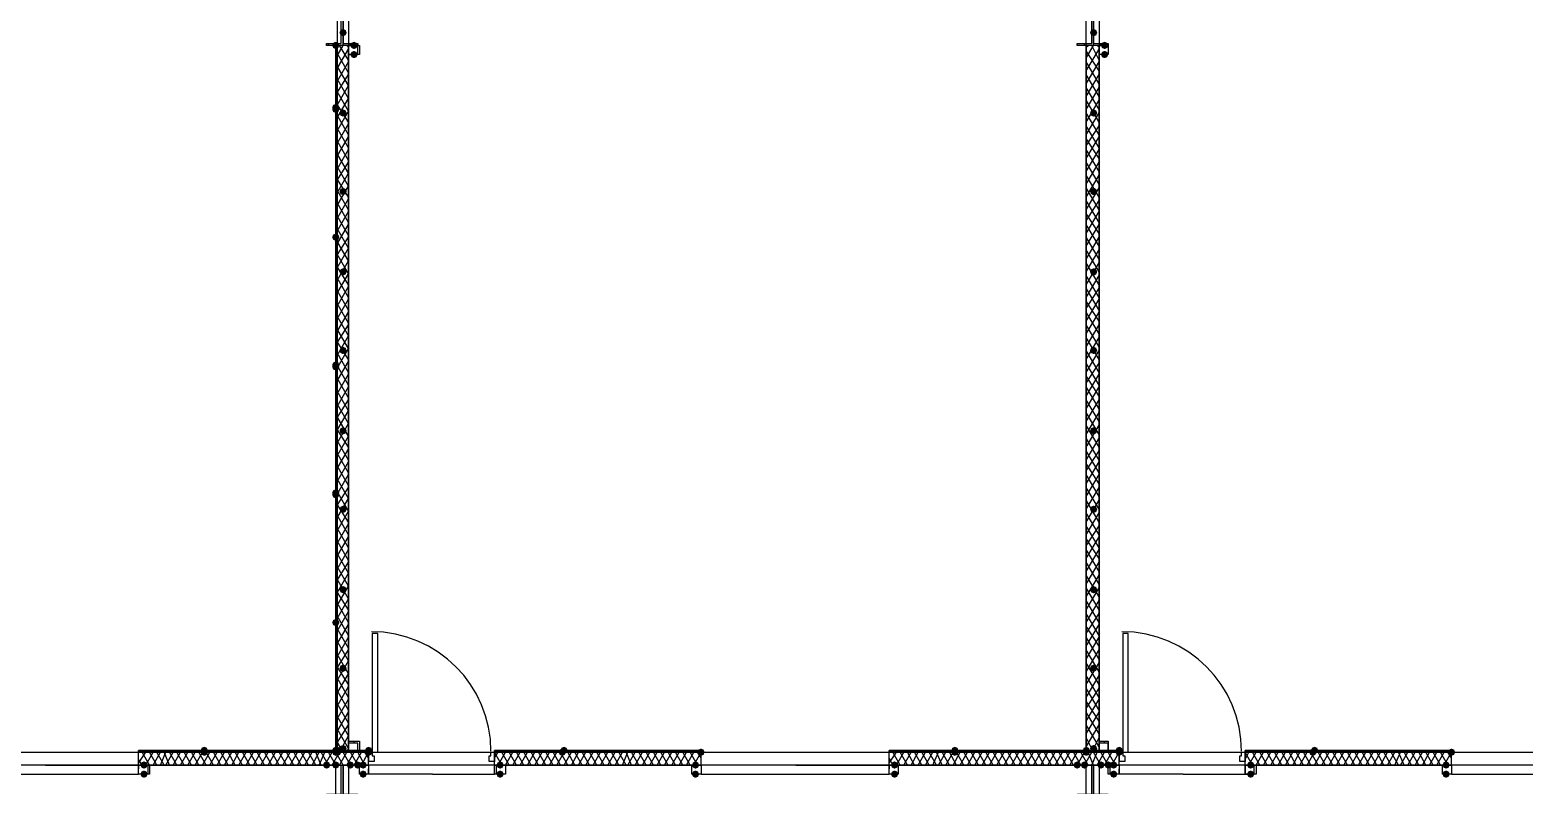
# Model space of a CAD drawing. Header units: millimetres. Extents: x 0 to 420, y 0 to 297.
# Drawn here: x 265.71 to 300.34, y 186.94 to 204.45 of the extents above; entities that cross this region are included whole.
import ezdxf

# ---------------------------------------------------------------- set-up
doc = ezdxf.new("R2010")
doc.units = ezdxf.units.MM
doc.layers.get('0').update_dxf_attribs({"linetype": 'CONTINUOUS'})

msp = doc.modelspace()

# ---------------------------------------------------------------- hatches: boundary and pattern name
at = {"true_color": 0x000007}
for points in [[(273.05, 204.385333), (273.025129, 204.325537), (272.965333, 204.300667), (272.905538, 204.325537), (272.880667, 204.385333), (272.905537, 204.445129), (272.965333, 204.47), (273.025129, 204.445129)], [(290.449, 204.385333), (290.424129, 204.325537), (290.364333, 204.300667), (290.304537, 204.325537), (290.279667, 204.385333), (290.304537, 204.445129), (290.364333, 204.47), (290.424129, 204.445129)], [(272.880667, 204.089), (272.855796, 204.029204), (272.796, 204.004333), (272.736204, 204.029204), (272.711333, 204.089), (272.736204, 204.148796), (272.796, 204.173667), (272.855796, 204.148796)], [(273.304, 204.089), (273.279129, 204.029204), (273.219333, 204.004333), (273.159538, 204.029204), (273.134667, 204.089), (273.159537, 204.148796), (273.219333, 204.173667), (273.279129, 204.148796)], [(290.703, 204.089), (290.678129, 204.029204), (290.618333, 204.004333), (290.558538, 204.029204), (290.533667, 204.089), (290.558537, 204.148796), (290.618333, 204.173667), (290.678129, 204.148796)], [(273.304, 203.877333), (273.279129, 203.817537), (273.219333, 203.792667), (273.159538, 203.817537), (273.134667, 203.877333), (273.159537, 203.937129), (273.219333, 203.962), (273.279129, 203.937129)], [(290.703, 203.877333), (290.678129, 203.817537), (290.618333, 203.792667), (290.558538, 203.817537), (290.533667, 203.877333), (290.558537, 203.937129), (290.618333, 203.962), (290.678129, 203.937129)], [(273.05, 202.522667), (273.025129, 202.462871), (272.965333, 202.438), (272.905538, 202.462871), (272.880667, 202.522667), (272.905537, 202.582462), (272.965333, 202.607333), (273.025129, 202.582463)], [(290.449, 202.522667), (290.424129, 202.462871), (290.364333, 202.438), (290.304537, 202.462871), (290.279667, 202.522667), (290.304537, 202.582462), (290.364333, 202.607333), (290.424129, 202.582463)], [(273.05, 200.702333), (273.025129, 200.642537), (272.965333, 200.617667), (272.905538, 200.642537), (272.880667, 200.702333), (272.905537, 200.762129), (272.965333, 200.787), (273.025129, 200.762129)], [(290.449, 200.702333), (290.424129, 200.642537), (290.364333, 200.617667), (290.304537, 200.642537), (290.279667, 200.702333), (290.304537, 200.762129), (290.364333, 200.787), (290.424129, 200.762129)], [(273.05, 198.839667), (273.025129, 198.779871), (272.965333, 198.755), (272.905538, 198.779871), (272.880667, 198.839667), (272.905537, 198.899462), (272.965333, 198.924333), (273.025129, 198.899463)], [(290.449, 198.839667), (290.424129, 198.779871), (290.364333, 198.755), (290.304537, 198.779871), (290.279667, 198.839667), (290.304537, 198.899462), (290.364333, 198.924333), (290.424129, 198.899463)], [(273.05, 197.019333), (273.025129, 196.959537), (272.965333, 196.934667), (272.905538, 196.959537), (272.880667, 197.019333), (272.905537, 197.079129), (272.965333, 197.104), (273.025129, 197.079129)], [(290.449, 197.019333), (290.424129, 196.959537), (290.364333, 196.934667), (290.304537, 196.959537), (290.279667, 197.019333), (290.304537, 197.079129), (290.364333, 197.104), (290.424129, 197.079129)], [(273.05, 195.156667), (273.025129, 195.096871), (272.965333, 195.072), (272.905538, 195.096871), (272.880667, 195.156667), (272.905537, 195.216462), (272.965333, 195.241333), (273.025129, 195.216463)], [(290.449, 195.156667), (290.424129, 195.096871), (290.364333, 195.072), (290.304537, 195.096871), (290.279667, 195.156667), (290.304537, 195.216462), (290.364333, 195.241333), (290.424129, 195.216463)], [(273.05, 193.336333), (273.025129, 193.276537), (272.965333, 193.251667), (272.905538, 193.276537), (272.880667, 193.336333), (272.905537, 193.396129), (272.965333, 193.421), (273.025129, 193.396129)], [(290.449, 193.336333), (290.424129, 193.276537), (290.364333, 193.251667), (290.304537, 193.276537), (290.279667, 193.336333), (290.304537, 193.396129), (290.364333, 193.421), (290.424129, 193.396129)], [(273.05, 191.473667), (273.025129, 191.413871), (272.965333, 191.389), (272.905538, 191.413871), (272.880667, 191.473667), (272.905537, 191.533462), (272.965333, 191.558333), (273.025129, 191.533463)], [(290.449, 191.473667), (290.424129, 191.413871), (290.364333, 191.389), (290.304537, 191.413871), (290.279667, 191.473667), (290.304537, 191.533462), (290.364333, 191.558333), (290.424129, 191.533463)], [(273.05, 189.653333), (273.025129, 189.593537), (272.965333, 189.568667), (272.905538, 189.593537), (272.880667, 189.653333), (272.905537, 189.713129), (272.965333, 189.738), (273.025129, 189.713129)], [(290.449, 189.653333), (290.424129, 189.593537), (290.364333, 189.568667), (290.304537, 189.593537), (290.279667, 189.653333), (290.304537, 189.713129), (290.364333, 189.738), (290.424129, 189.713129)], [(272.880667, 187.706), (272.855796, 187.646204), (272.796, 187.621333), (272.736204, 187.646204), (272.711333, 187.706), (272.736204, 187.765796), (272.796, 187.790667), (272.855796, 187.765796)], [(273.05, 187.790667), (273.025129, 187.730871), (272.965333, 187.706), (272.905538, 187.730871), (272.880667, 187.790667), (272.905537, 187.850462), (272.965333, 187.875333), (273.025129, 187.850463)], [(290.449, 187.790667), (290.424129, 187.730871), (290.364333, 187.706), (290.304537, 187.730871), (290.279667, 187.790667), (290.304537, 187.850462), (290.364333, 187.875333), (290.424129, 187.850463)], [(268.435667, 187.409667), (268.410796, 187.349871), (268.351, 187.325), (268.291204, 187.349871), (268.266333, 187.409667), (268.291204, 187.469462), (268.351, 187.494333), (268.410796, 187.469463)], [(272.669, 187.409667), (272.644129, 187.349871), (272.584333, 187.325), (272.524538, 187.349871), (272.499667, 187.409667), (272.524537, 187.469462), (272.584333, 187.494333), (272.644129, 187.469463)], [(272.880667, 187.409667), (272.855796, 187.349871), (272.796, 187.325), (272.736204, 187.349871), (272.711333, 187.409667), (272.736204, 187.469462), (272.796, 187.494333), (272.855796, 187.469463)], [(273.219333, 187.409667), (273.194462, 187.349871), (273.134667, 187.325), (273.074871, 187.349871), (273.05, 187.409667), (273.074871, 187.469462), (273.134667, 187.494333), (273.194462, 187.469463)], [(273.388667, 187.409667), (273.363796, 187.349871), (273.304, 187.325), (273.244204, 187.349871), (273.219333, 187.409667), (273.244204, 187.469462), (273.304, 187.494333), (273.363796, 187.469463)], [(273.515667, 187.409667), (273.490796, 187.349871), (273.431, 187.325), (273.371204, 187.349871), (273.346333, 187.409667), (273.371204, 187.469462), (273.431, 187.494333), (273.490796, 187.469463)], [(276.690667, 187.409667), (276.665796, 187.349871), (276.606, 187.325), (276.546204, 187.349871), (276.521333, 187.409667), (276.546204, 187.469462), (276.606, 187.494333), (276.665796, 187.469463)], [(281.220333, 187.409667), (281.195463, 187.349871), (281.135667, 187.325), (281.075871, 187.349871), (281.051, 187.409667), (281.075871, 187.469462), (281.135667, 187.494333), (281.195462, 187.469463)], [(285.834667, 187.409667), (285.809796, 187.349871), (285.75, 187.325), (285.690204, 187.349871), (285.665333, 187.409667), (285.690204, 187.469462), (285.75, 187.494333), (285.809796, 187.469463)], [(290.068, 187.409667), (290.043129, 187.349871), (289.983333, 187.325), (289.923537, 187.349871), (289.898667, 187.409667), (289.923537, 187.469462), (289.983333, 187.494333), (290.043129, 187.469463)], [(290.237333, 187.409667), (290.212463, 187.349871), (290.152667, 187.325), (290.092871, 187.349871), (290.068, 187.409667), (290.092871, 187.469462), (290.152667, 187.494333), (290.212462, 187.469463)], [(290.618333, 187.409667), (290.593463, 187.349871), (290.533667, 187.325), (290.473871, 187.349871), (290.449, 187.409667), (290.473871, 187.469462), (290.533667, 187.494333), (290.593462, 187.469463)], [(290.787667, 187.409667), (290.762796, 187.349871), (290.703, 187.325), (290.643204, 187.349871), (290.618333, 187.409667), (290.643204, 187.469462), (290.703, 187.494333), (290.762796, 187.469463)], [(290.914667, 187.409667), (290.889796, 187.349871), (290.83, 187.325), (290.770204, 187.349871), (290.745333, 187.409667), (290.770204, 187.469462), (290.83, 187.494333), (290.889796, 187.469463)], [(294.089667, 187.409667), (294.064796, 187.349871), (294.005, 187.325), (293.945204, 187.349871), (293.920333, 187.409667), (293.945204, 187.469462), (294.005, 187.494333), (294.064796, 187.469463)], [(298.619333, 187.409667), (298.594462, 187.349871), (298.534667, 187.325), (298.474871, 187.349871), (298.45, 187.409667), (298.474871, 187.469462), (298.534667, 187.494333), (298.594462, 187.469463)], [(268.435667, 187.198), (268.410796, 187.138204), (268.351, 187.113333), (268.291204, 187.138204), (268.266333, 187.198), (268.291204, 187.257796), (268.351, 187.282667), (268.410796, 187.257796)], [(273.515667, 187.198), (273.490796, 187.138204), (273.431, 187.113333), (273.371204, 187.138204), (273.346333, 187.198), (273.371204, 187.257796), (273.431, 187.282667), (273.490796, 187.257796)], [(276.690667, 187.198), (276.665796, 187.138204), (276.606, 187.113333), (276.546204, 187.138204), (276.521333, 187.198), (276.546204, 187.257796), (276.606, 187.282667), (276.665796, 187.257796)], [(281.220333, 187.198), (281.195463, 187.138204), (281.135667, 187.113333), (281.075871, 187.138204), (281.051, 187.198), (281.075871, 187.257796), (281.135667, 187.282667), (281.195462, 187.257796)], [(285.834667, 187.198), (285.809796, 187.138204), (285.75, 187.113333), (285.690204, 187.138204), (285.665333, 187.198), (285.690204, 187.257796), (285.75, 187.282667), (285.809796, 187.257796)], [(290.914667, 187.198), (290.889796, 187.138204), (290.83, 187.113333), (290.770204, 187.138204), (290.745333, 187.198), (290.770204, 187.257796), (290.83, 187.282667), (290.889796, 187.257796)], [(294.089667, 187.198), (294.064796, 187.138204), (294.005, 187.113333), (293.945204, 187.138204), (293.920333, 187.198), (293.945204, 187.257796), (294.005, 187.282667), (294.064796, 187.257796)], [(298.619333, 187.198), (298.594462, 187.138204), (298.534667, 187.113333), (298.474871, 187.138204), (298.45, 187.198), (298.474871, 187.257796), (298.534667, 187.282667), (298.594462, 187.257796)]]:
    msp.add_hatch(color=0, dxfattribs=at).paths.add_polyline_path(points, flags=0)
h = msp.add_hatch(color=0, dxfattribs=at)
h.paths.add_polyline_path([(272.796, 204.089), (272.796, 187.748333)], flags=0)
h.paths.add_polyline_path([(272.796, 187.748333), (272.796, 204.089)], flags=0)
at = {"true_color": 0x0000fe}
for points in [[(272.880667, 202.649667), (272.855796, 202.589871), (272.796, 202.565), (272.736204, 202.589871), (272.711333, 202.649667), (272.736204, 202.709462), (272.796, 202.734333), (272.855796, 202.709463)], [(272.880667, 202.607333), (272.855796, 202.547537), (272.796, 202.522667), (272.736204, 202.547537), (272.711333, 202.607333), (272.736204, 202.667129), (272.796, 202.692), (272.855796, 202.667129)], [(272.880667, 199.644), (272.855796, 199.584204), (272.796, 199.559333), (272.736204, 199.584204), (272.711333, 199.644), (272.736204, 199.703796), (272.796, 199.728667), (272.855796, 199.703796)], [(272.880667, 199.644), (272.855796, 199.584204), (272.796, 199.559333), (272.736204, 199.584204), (272.711333, 199.644), (272.736204, 199.703796), (272.796, 199.728667), (272.855796, 199.703796)], [(272.880667, 196.680667), (272.855796, 196.620871), (272.796, 196.596), (272.736204, 196.620871), (272.711333, 196.680667), (272.736204, 196.740462), (272.796, 196.765333), (272.855796, 196.740463)], [(272.880667, 196.638333), (272.855796, 196.578537), (272.796, 196.553667), (272.736204, 196.578537), (272.711333, 196.638333), (272.736204, 196.698129), (272.796, 196.723), (272.855796, 196.698129)], [(272.880667, 193.717333), (272.855796, 193.657537), (272.796, 193.632667), (272.736204, 193.657537), (272.711333, 193.717333), (272.736204, 193.777129), (272.796, 193.802), (272.855796, 193.777129)], [(272.880667, 193.675), (272.855796, 193.615204), (272.796, 193.590333), (272.736204, 193.615204), (272.711333, 193.675), (272.736204, 193.734796), (272.796, 193.759667), (272.855796, 193.734796)], [(272.880667, 190.711667), (272.855796, 190.651871), (272.796, 190.627), (272.736204, 190.651871), (272.711333, 190.711667), (272.736204, 190.771462), (272.796, 190.796333), (272.855796, 190.771463)], [(272.880667, 190.711667), (272.855796, 190.651871), (272.796, 190.627), (272.736204, 190.651871), (272.711333, 190.711667), (272.736204, 190.771462), (272.796, 190.796333), (272.855796, 190.771463)], [(269.832667, 187.748333), (269.807796, 187.688537), (269.748, 187.663667), (269.688204, 187.688537), (269.663333, 187.748333), (269.688204, 187.808129), (269.748, 187.833), (269.807796, 187.808129)], [(269.832667, 187.706), (269.807796, 187.646204), (269.748, 187.621333), (269.688204, 187.646204), (269.663333, 187.706), (269.688204, 187.765796), (269.748, 187.790667), (269.807796, 187.765796)], [(272.880667, 187.748333), (272.855796, 187.688537), (272.796, 187.663667), (272.736204, 187.688537), (272.711333, 187.748333), (272.736204, 187.808129), (272.796, 187.833), (272.855796, 187.808129)], [(272.880667, 187.706), (272.855796, 187.646204), (272.796, 187.621333), (272.736204, 187.646204), (272.711333, 187.706), (272.736204, 187.765796), (272.796, 187.790667), (272.855796, 187.765796)], [(272.923, 187.748333), (272.898129, 187.688537), (272.838333, 187.663667), (272.778537, 187.688537), (272.753667, 187.748333), (272.778537, 187.808129), (272.838333, 187.833), (272.898129, 187.808129)], [(272.923, 187.748333), (272.898129, 187.688537), (272.838333, 187.663667), (272.778537, 187.688537), (272.753667, 187.748333), (272.778537, 187.808129), (272.838333, 187.833), (272.898129, 187.808129)], [(272.923, 187.706), (272.898129, 187.646204), (272.838333, 187.621333), (272.778537, 187.646204), (272.753667, 187.706), (272.778537, 187.765796), (272.838333, 187.790667), (272.898129, 187.765796)], [(273.642667, 187.748333), (273.617796, 187.688537), (273.558, 187.663667), (273.498204, 187.688537), (273.473333, 187.748333), (273.498204, 187.808129), (273.558, 187.833), (273.617796, 187.808129)], [(273.642667, 187.706), (273.617796, 187.646204), (273.558, 187.621333), (273.498204, 187.646204), (273.473333, 187.706), (273.498204, 187.765796), (273.558, 187.790667), (273.617796, 187.765796)], [(278.13, 187.706), (278.105129, 187.646204), (278.045333, 187.621333), (277.985538, 187.646204), (277.960667, 187.706), (277.985537, 187.765796), (278.045333, 187.790667), (278.105129, 187.765796)], [(278.172333, 187.748333), (278.147463, 187.688537), (278.087667, 187.663667), (278.027871, 187.688537), (278.003, 187.748333), (278.027871, 187.808129), (278.087667, 187.833), (278.147462, 187.808129)], [(281.347333, 187.706), (281.322462, 187.646204), (281.262667, 187.621333), (281.202871, 187.646204), (281.178, 187.706), (281.202871, 187.765796), (281.262667, 187.790667), (281.322462, 187.765796)], [(281.347333, 187.706), (281.322462, 187.646204), (281.262667, 187.621333), (281.202871, 187.646204), (281.178, 187.706), (281.202871, 187.765796), (281.262667, 187.790667), (281.322462, 187.765796)], [(287.231667, 187.748333), (287.206796, 187.688537), (287.147, 187.663667), (287.087204, 187.688537), (287.062333, 187.748333), (287.087204, 187.808129), (287.147, 187.833), (287.206796, 187.808129)], [(287.231667, 187.706), (287.206796, 187.646204), (287.147, 187.621333), (287.087204, 187.646204), (287.062333, 187.706), (287.087204, 187.765796), (287.147, 187.790667), (287.206796, 187.765796)], [(290.279667, 187.748333), (290.254796, 187.688537), (290.195, 187.663667), (290.135204, 187.688537), (290.110333, 187.748333), (290.135204, 187.808129), (290.195, 187.833), (290.254796, 187.808129)], [(290.279667, 187.748333), (290.254796, 187.688537), (290.195, 187.663667), (290.135204, 187.688537), (290.110333, 187.748333), (290.135204, 187.808129), (290.195, 187.833), (290.254796, 187.808129)], [(290.279667, 187.706), (290.254796, 187.646204), (290.195, 187.621333), (290.135204, 187.646204), (290.110333, 187.706), (290.135204, 187.765796), (290.195, 187.790667), (290.254796, 187.765796)], [(290.279667, 187.706), (290.254796, 187.646204), (290.195, 187.621333), (290.135204, 187.646204), (290.110333, 187.706), (290.135204, 187.765796), (290.195, 187.790667), (290.254796, 187.765796)], [(290.279667, 187.706), (290.254796, 187.646204), (290.195, 187.621333), (290.135204, 187.646204), (290.110333, 187.706), (290.135204, 187.765796), (290.195, 187.790667), (290.254796, 187.765796)], [(291.041667, 187.748333), (291.016796, 187.688537), (290.957, 187.663667), (290.897204, 187.688537), (290.872333, 187.748333), (290.897204, 187.808129), (290.957, 187.833), (291.016796, 187.808129)], [(291.041667, 187.706), (291.016796, 187.646204), (290.957, 187.621333), (290.897204, 187.646204), (290.872333, 187.706), (290.897204, 187.765796), (290.957, 187.790667), (291.016796, 187.765796)], [(295.529, 187.706), (295.504129, 187.646204), (295.444333, 187.621333), (295.384537, 187.646204), (295.359667, 187.706), (295.384537, 187.765796), (295.444333, 187.790667), (295.504129, 187.765796)], [(295.571333, 187.748333), (295.546462, 187.688537), (295.486667, 187.663667), (295.426871, 187.688537), (295.402, 187.748333), (295.426871, 187.808129), (295.486667, 187.833), (295.546462, 187.808129)], [(298.746333, 187.706), (298.721462, 187.646204), (298.661667, 187.621333), (298.601871, 187.646204), (298.577, 187.706), (298.601871, 187.765796), (298.661667, 187.790667), (298.721462, 187.765796)], [(298.746333, 187.706), (298.721462, 187.646204), (298.661667, 187.621333), (298.601871, 187.646204), (298.577, 187.706), (298.601871, 187.765796), (298.661667, 187.790667), (298.721462, 187.765796)]]:
    msp.add_hatch(color=0, dxfattribs=at).paths.add_polyline_path(points, flags=0)
at = {"true_color": 0x000007}
h = msp.add_hatch(color=0, dxfattribs=at)
h.paths.add_polyline_path([(272.796, 187.748333), (268.224, 187.748333), (272.796, 187.706)], flags=0)
h.paths.add_polyline_path([(268.224, 187.748333), (272.796, 187.706), (268.224, 187.706)], flags=0)
h = msp.add_hatch(color=0, dxfattribs=at)
h.paths.add_polyline_path([(273.558, 187.748333), (272.838333, 187.748333), (273.558, 187.706)], flags=0)
h.paths.add_polyline_path([(272.838333, 187.748333), (273.558, 187.706), (272.838333, 187.706)], flags=0)
h = msp.add_hatch(color=0, dxfattribs=at)
h.paths.add_polyline_path([(281.262667, 187.748333), (276.479, 187.748333), (281.262667, 187.706)], flags=0)
h.paths.add_polyline_path([(276.479, 187.748333), (281.262667, 187.706), (276.479, 187.706)], flags=0)
h = msp.add_hatch(color=0, dxfattribs=at)
h.paths.add_polyline_path([(290.195, 187.748333), (285.623, 187.748333), (290.195, 187.706)], flags=0)
h.paths.add_polyline_path([(285.623, 187.748333), (290.195, 187.706), (285.623, 187.706)], flags=0)
h = msp.add_hatch(color=0, dxfattribs=at)
h.paths.add_polyline_path([(290.957, 187.748333), (290.195, 187.748333), (290.957, 187.706)], flags=0)
h.paths.add_polyline_path([(290.195, 187.748333), (290.957, 187.706), (290.195, 187.706)], flags=0)
h = msp.add_hatch(color=0, dxfattribs=at)
h.paths.add_polyline_path([(298.661667, 187.748333), (293.878, 187.748333), (298.661667, 187.706)], flags=0)
h.paths.add_polyline_path([(293.878, 187.748333), (298.661667, 187.706), (293.878, 187.706)], flags=0)

# ---------------------------------------------------------------- linework, layer by layer
at = {"color": 0, "true_color": 0x000007}
for points in [[(272.838333, 222.207667), (255.735667, 222.207667), (255.735667, 187.706), (272.838333, 187.706)], [(290.195, 187.706), (290.195, 222.207667), (273.092333, 222.207667), (273.092333, 187.706)], [(290.491333, 187.706), (307.594, 187.706), (307.594, 222.207667), (290.491333, 222.207667)], [(273.304, 204.089), (272.584333, 204.089), (272.584333, 204.131333), (272.923, 204.131333), (272.923, 204.766333), (272.584333, 204.766333), (272.584333, 204.808667), (273.304, 204.808667), (273.304, 204.766333), (272.965333, 204.766333), (272.965333, 204.131333), (273.304, 204.131333)], [(290.703, 204.089), (289.983333, 204.089), (289.983333, 204.131333), (290.322, 204.131333), (290.322, 204.766333), (289.983333, 204.766333), (289.983333, 204.808667), (290.703, 204.808667), (290.703, 204.766333), (290.364333, 204.766333), (290.364333, 204.131333), (290.703, 204.131333)], [(272.796, 204.089), (272.796, 187.748333)], [(272.796, 187.748333), (272.796, 204.089)], [(272.796, 204.089), (272.796, 187.748333)], [(272.796, 204.089), (272.796, 187.748333)], [(273.346333, 203.877333), (273.092333, 203.877333), (273.092333, 204.089), (273.346333, 204.089)], [(273.304, 203.877333), (273.304, 204.089), (273.092333, 204.089), (273.092333, 203.877333)], [(290.703, 203.877333), (290.491333, 203.877333), (290.491333, 204.089), (290.703, 204.089), (290.703, 203.877333), (290.491333, 203.877333), (290.491333, 204.089), (290.703, 204.089)], [(273.642667, 190.457667), (273.642667, 187.706), (273.769667, 187.706), (273.769667, 190.457667)], [(291.041667, 190.457667), (291.041667, 187.706), (291.168667, 187.706), (291.168667, 190.457667)], [(272.796, 187.748333), (268.224, 187.748333), (272.796, 187.706)], [(268.224, 187.748333), (272.796, 187.706), (268.224, 187.706)], [(268.224, 187.706), (268.224, 187.748333), (272.796, 187.748333), (272.796, 187.706), (268.224, 187.706), (272.796, 187.706), (272.796, 187.748333), (268.224, 187.748333)], [(273.558, 187.748333), (272.838333, 187.748333), (273.558, 187.706)], [(272.838333, 187.748333), (273.558, 187.706), (272.838333, 187.706)], [(273.558, 187.748333), (272.838333, 187.748333), (272.838333, 187.706), (273.558, 187.706)], [(273.558, 187.748333), (272.838333, 187.748333), (272.838333, 187.706), (273.558, 187.706)], [(273.346333, 187.706), (273.092333, 187.706), (273.092333, 187.96), (273.346333, 187.96)], [(273.304, 187.748333), (273.304, 187.917667), (273.092333, 187.917667), (273.092333, 187.748333)], [(281.262667, 187.748333), (276.479, 187.748333), (281.262667, 187.706)], [(276.479, 187.748333), (281.262667, 187.706), (276.479, 187.706)], [(276.479, 187.706), (276.479, 187.748333), (281.262667, 187.748333), (281.262667, 187.706), (276.479, 187.706), (281.262667, 187.706), (281.262667, 187.748333), (276.479, 187.748333)], [(290.195, 187.748333), (285.623, 187.748333), (290.195, 187.706)], [(285.623, 187.748333), (290.195, 187.706), (285.623, 187.706)], [(285.623, 187.706), (285.623, 187.748333), (290.195, 187.748333), (290.195, 187.706), (285.623, 187.706), (290.195, 187.706), (290.195, 187.748333), (285.623, 187.748333)], [(290.957, 187.748333), (290.195, 187.748333), (290.957, 187.706)], [(290.195, 187.748333), (290.957, 187.706), (290.195, 187.706)], [(290.957, 187.748333), (290.195, 187.748333), (290.195, 187.706), (290.957, 187.706)], [(290.957, 187.748333), (290.195, 187.748333), (290.195, 187.706), (290.957, 187.706)], [(290.703, 187.706), (290.491333, 187.706), (290.491333, 187.96), (290.703, 187.96)], [(290.703, 187.748333), (290.703, 187.917667), (290.491333, 187.917667), (290.491333, 187.748333)], [(298.661667, 187.748333), (293.878, 187.748333), (298.661667, 187.706)], [(293.878, 187.748333), (298.661667, 187.706), (293.878, 187.706)], [(293.878, 187.706), (293.878, 187.748333), (298.661667, 187.748333), (298.661667, 187.706), (293.878, 187.706), (298.661667, 187.706), (298.661667, 187.748333), (293.878, 187.748333)], [(255.185333, 176.276), (272.796, 176.276), (272.796, 187.409667), (255.185333, 187.409667)], [(273.304, 186.69), (272.584333, 186.69), (272.584333, 186.732333), (272.923, 186.732333), (272.923, 187.409667), (272.584333, 187.409667), (273.304, 187.409667), (272.965333, 187.409667), (272.965333, 186.732333), (273.304, 186.732333)], [(290.195, 187.409667), (273.092333, 187.409667), (273.092333, 176.276), (290.195, 176.276)], [(273.558, 187.494333), (273.558, 187.706), (273.642667, 187.706), (273.642667, 187.621333), (273.685, 187.621333), (273.685, 187.494333)], [(273.558, 187.706), (273.558, 187.494333)], [(276.352, 187.494333), (276.352, 187.621333), (276.394333, 187.621333), (276.394333, 187.706), (276.479, 187.706), (276.479, 187.494333)], [(276.479, 187.706), (276.479, 187.494333)], [(276.733, 187.198), (276.521333, 187.198), (276.521333, 187.409667), (276.733, 187.409667), (276.733, 187.198), (276.479, 187.198), (276.479, 187.409667), (276.733, 187.409667)], [(281.051, 187.409667), (281.262667, 187.409667), (281.262667, 187.198), (281.051, 187.198), (281.051, 187.409667), (281.262667, 187.409667), (281.262667, 187.198), (281.051, 187.198)], [(290.703, 186.69), (289.983333, 186.69), (289.983333, 186.732333), (290.322, 186.732333), (290.322, 187.409667), (289.983333, 187.409667), (290.703, 187.409667), (290.364333, 187.409667), (290.364333, 186.732333), (290.703, 186.732333)], [(307.594, 187.409667), (290.491333, 187.409667), (290.491333, 176.276), (307.594, 176.276)], [(290.957, 187.494333), (290.957, 187.706), (291.041667, 187.706), (291.041667, 187.621333), (291.084, 187.621333), (291.084, 187.494333)], [(290.957, 187.706), (290.957, 187.494333)], [(293.751, 187.494333), (293.751, 187.621333), (293.793333, 187.621333), (293.793333, 187.706), (293.878, 187.706), (293.878, 187.494333)], [(293.878, 187.706), (293.878, 187.494333)], [(294.132, 187.198), (293.878, 187.198), (293.878, 187.409667), (294.132, 187.409667)], [(294.089667, 187.198), (294.089667, 187.409667), (293.878, 187.409667), (293.878, 187.198)], [(298.45, 187.409667), (298.661667, 187.409667), (298.661667, 187.198), (298.45, 187.198), (298.45, 187.409667), (298.661667, 187.409667), (298.661667, 187.198), (298.45, 187.198)]]:
    msp.add_lwpolyline(points, close=True, dxfattribs=at)
for points in [[(272.965333, 204.089), (272.965333, 204.808667)], [(290.364333, 204.089), (290.364333, 204.808667)], [(272.626667, 204.089), (272.626667, 204.131333)], [(272.796, 204.089), (272.796, 204.131333)], [(272.796, 203.792667), (272.965333, 204.089)], [(272.796, 204.089), (272.796, 187.748333), (272.796, 204.089), (272.796, 187.748333)], [(273.092333, 187.706), (273.092333, 204.089), (272.796, 204.089), (272.796, 187.706)], [(273.092333, 203.750333), (272.880667, 204.089)], [(273.092333, 204.046667), (273.05, 204.089)], [(273.134667, 204.089), (273.134667, 204.131333)], [(273.304, 204.089), (273.304, 204.131333)], [(289.983333, 204.089), (289.983333, 204.131333)], [(290.152667, 204.089), (290.152667, 204.131333)], [(290.195, 204.046667), (290.237333, 204.089)], [(290.195, 203.792667), (290.364333, 204.089)], [(290.491333, 187.706), (290.491333, 204.089), (290.195, 204.089), (290.195, 187.706)], [(290.491333, 203.750333), (290.322, 204.089)], [(290.491333, 204.046667), (290.449, 204.089)], [(290.533667, 204.089), (290.533667, 204.131333)], [(290.703, 204.089), (290.703, 204.131333)], [(272.796, 203.496333), (273.092333, 204.004333)], [(273.092333, 203.454), (272.796, 203.962)], [(272.796, 203.2), (273.092333, 203.708)], [(290.195, 203.496333), (290.491333, 204.004333)], [(290.491333, 203.496333), (290.195, 203.962)], [(290.195, 203.2), (290.491333, 203.708)], [(290.491333, 203.2), (290.195, 203.708)], [(273.092333, 203.157667), (272.796, 203.665667)], [(272.796, 202.946), (273.092333, 203.411667)], [(273.092333, 202.861333), (272.796, 203.369333)], [(290.195, 202.903667), (290.491333, 203.411667)], [(290.491333, 202.903667), (290.195, 203.411667)], [(272.796, 202.649667), (273.092333, 203.157667)], [(273.092333, 202.565), (272.796, 203.073)], [(290.195, 202.607333), (290.491333, 203.115333)], [(290.491333, 202.607333), (290.195, 203.115333)], [(272.796, 202.353333), (273.092333, 202.861333)], [(273.092333, 202.311), (272.796, 202.776667)], [(290.195, 202.311), (290.491333, 202.819)], [(290.491333, 202.311), (290.195, 202.819)], [(272.796, 202.057), (273.092333, 202.565)], [(273.092333, 202.014667), (272.796, 202.522667)], [(290.195, 202.014667), (290.491333, 202.522667)], [(290.491333, 202.014667), (290.195, 202.522667)], [(272.796, 201.760667), (273.092333, 202.268667)], [(273.092333, 201.718333), (272.796, 202.226333)], [(272.796, 201.464333), (273.092333, 201.972333)], [(290.195, 201.760667), (290.491333, 202.226333)], [(290.491333, 201.718333), (290.195, 202.226333)], [(290.195, 201.464333), (290.491333, 201.972333)], [(273.092333, 201.422), (272.796, 201.93)], [(272.796, 201.168), (273.092333, 201.676)], [(273.092333, 201.125667), (272.796, 201.633667)], [(290.491333, 201.464333), (290.195, 201.93)], [(290.195, 201.168), (290.491333, 201.676)], [(290.491333, 201.168), (290.195, 201.676)], [(272.796, 200.914), (273.092333, 201.379667)], [(273.092333, 200.829333), (272.796, 201.337333)], [(290.195, 200.871667), (290.491333, 201.379667)], [(290.491333, 200.871667), (290.195, 201.379667)], [(272.796, 200.617667), (273.092333, 201.125667)], [(273.092333, 200.575333), (272.796, 201.041)], [(290.195, 200.575333), (290.491333, 201.083333)], [(290.491333, 200.575333), (290.195, 201.083333)], [(272.796, 200.321333), (273.092333, 200.829333)], [(273.092333, 200.279), (272.796, 200.787)], [(290.195, 200.279), (290.491333, 200.787)], [(290.491333, 200.279), (290.195, 200.787)], [(272.796, 200.025), (273.092333, 200.533)], [(273.092333, 199.982667), (272.796, 200.490667)], [(272.796, 199.728667), (273.092333, 200.236667)], [(290.195, 200.025), (290.491333, 200.490667)], [(290.491333, 199.982667), (290.195, 200.490667)], [(290.195, 199.728667), (290.491333, 200.236667)], [(273.092333, 199.686333), (272.796, 200.194333)], [(272.796, 199.432333), (273.092333, 199.940333)], [(273.092333, 199.39), (272.796, 199.898)], [(290.491333, 199.728667), (290.195, 200.194333)], [(290.195, 199.432333), (290.491333, 199.940333)], [(290.491333, 199.432333), (290.195, 199.940333)], [(272.796, 199.178333), (273.092333, 199.644)], [(273.092333, 199.093667), (272.796, 199.601667)], [(290.195, 199.136), (290.491333, 199.644)], [(290.491333, 199.136), (290.195, 199.644)], [(272.796, 198.882), (273.092333, 199.39)], [(273.092333, 198.797333), (272.796, 199.305333)], [(290.195, 198.839667), (290.491333, 199.347667)], [(290.491333, 198.839667), (290.195, 199.347667)], [(272.796, 198.585667), (273.092333, 199.093667)], [(273.092333, 198.543333), (272.796, 199.009)], [(290.195, 198.543333), (290.491333, 199.051333)], [(290.491333, 198.543333), (290.195, 199.051333)], [(272.796, 198.289333), (273.092333, 198.797333)], [(273.092333, 198.247), (272.796, 198.755)], [(272.796, 197.993), (273.092333, 198.501)], [(290.195, 198.247), (290.491333, 198.755)], [(290.491333, 198.247), (290.195, 198.755)], [(273.092333, 197.950667), (272.796, 198.458667)], [(272.796, 197.696667), (273.092333, 198.204667)], [(273.092333, 197.654333), (272.796, 198.162333)], [(290.195, 197.993), (290.491333, 198.458667)], [(290.491333, 197.950667), (290.195, 198.458667)], [(290.195, 197.696667), (290.491333, 198.204667)], [(290.491333, 197.696667), (290.195, 198.162333)], [(272.796, 197.400333), (273.092333, 197.908333)], [(273.092333, 197.358), (272.796, 197.866)], [(290.195, 197.400333), (290.491333, 197.908333)], [(290.491333, 197.400333), (290.195, 197.908333)], [(272.796, 197.146333), (273.092333, 197.612)], [(273.092333, 197.061667), (272.796, 197.569667)], [(290.195, 197.104), (290.491333, 197.612)], [(290.491333, 197.104), (290.195, 197.612)], [(272.796, 196.85), (273.092333, 197.358)], [(273.092333, 196.807667), (272.796, 197.273333)], [(290.195, 196.807667), (290.491333, 197.315667)], [(290.491333, 196.807667), (290.195, 197.315667)], [(272.796, 196.553667), (273.092333, 197.061667)], [(273.092333, 196.511333), (272.796, 197.019333)], [(272.796, 196.257333), (273.092333, 196.765333)], [(290.195, 196.511333), (290.491333, 197.019333)], [(290.491333, 196.511333), (290.195, 197.019333)], [(273.092333, 196.215), (272.796, 196.723)], [(272.796, 195.961), (273.092333, 196.469)], [(273.092333, 195.918667), (272.796, 196.426667)], [(290.195, 196.257333), (290.491333, 196.723)], [(290.491333, 196.215), (290.195, 196.723)], [(290.195, 195.961), (290.491333, 196.469)], [(290.491333, 195.961), (290.195, 196.426667)], [(272.796, 195.664667), (273.092333, 196.172667)], [(273.092333, 195.622333), (272.796, 196.130333)], [(290.195, 195.664667), (290.491333, 196.172667)], [(290.491333, 195.664667), (290.195, 196.172667)], [(272.796, 195.410667), (273.092333, 195.876333)], [(273.092333, 195.326), (272.796, 195.834)], [(290.195, 195.368333), (290.491333, 195.876333)], [(290.491333, 195.368333), (290.195, 195.876333)], [(272.796, 195.114333), (273.092333, 195.622333)], [(273.092333, 195.029667), (272.796, 195.537667)], [(290.195, 195.072), (290.491333, 195.58)], [(290.491333, 195.072), (290.195, 195.58)], [(272.796, 194.818), (273.092333, 195.326)], [(273.092333, 194.775667), (272.796, 195.241333)], [(272.796, 194.521667), (273.092333, 195.029667)], [(290.195, 194.775667), (290.491333, 195.283667)], [(290.491333, 194.775667), (290.195, 195.283667)], [(273.092333, 194.479333), (272.796, 194.987333)], [(272.796, 194.225333), (273.092333, 194.733333)], [(273.092333, 194.183), (272.796, 194.691)], [(290.195, 194.479333), (290.491333, 194.987333)], [(290.491333, 194.479333), (290.195, 194.987333)], [(290.195, 194.225333), (290.491333, 194.691)], [(290.491333, 194.183), (290.195, 194.691)], [(272.796, 193.929), (273.092333, 194.437)], [(273.092333, 193.886667), (272.796, 194.394667)], [(290.195, 193.929), (290.491333, 194.437)], [(290.491333, 193.929), (290.195, 194.394667)], [(272.796, 193.632667), (273.092333, 194.140667)], [(273.092333, 193.590333), (272.796, 194.098333)], [(290.195, 193.632667), (290.491333, 194.140667)], [(290.491333, 193.632667), (290.195, 194.140667)], [(272.796, 193.378667), (273.092333, 193.844333)], [(273.092333, 193.294), (272.796, 193.802)], [(290.195, 193.336333), (290.491333, 193.844333)], [(290.491333, 193.336333), (290.195, 193.844333)], [(272.796, 193.082333), (273.092333, 193.590333)], [(273.092333, 193.04), (272.796, 193.505667)], [(272.796, 192.786), (273.092333, 193.294)], [(290.195, 193.04), (290.491333, 193.548)], [(290.491333, 193.04), (290.195, 193.548)], [(273.092333, 192.743667), (272.796, 193.251667)], [(272.796, 192.489667), (273.092333, 192.997667)], [(273.092333, 192.447333), (272.796, 192.955333)], [(290.195, 192.743667), (290.491333, 193.251667)], [(290.491333, 192.743667), (290.195, 193.251667)], [(290.195, 192.489667), (290.491333, 192.955333)], [(290.491333, 192.447333), (290.195, 192.955333)], [(272.796, 192.193333), (273.092333, 192.701333)], [(273.092333, 192.151), (272.796, 192.659)], [(290.195, 192.193333), (290.491333, 192.701333)], [(290.491333, 192.193333), (290.195, 192.659)], [(272.796, 191.897), (273.092333, 192.405)], [(273.092333, 191.854667), (272.796, 192.362667)], [(290.195, 191.897), (290.491333, 192.405)], [(290.491333, 191.897), (290.195, 192.405)], [(272.796, 191.643), (273.092333, 192.108667)], [(273.092333, 191.558333), (272.796, 192.066333)], [(290.195, 191.600667), (290.491333, 192.108667)], [(290.491333, 191.600667), (290.195, 192.108667)], [(272.796, 191.346667), (273.092333, 191.854667)], [(273.092333, 191.262), (272.796, 191.77)], [(272.796, 191.050333), (273.092333, 191.558333)], [(290.195, 191.304333), (290.491333, 191.812333)], [(290.491333, 191.304333), (290.195, 191.812333)], [(273.092333, 191.008), (272.796, 191.473667)], [(272.796, 190.754), (273.092333, 191.262)], [(273.092333, 190.711667), (272.796, 191.219667)], [(290.195, 191.008), (290.491333, 191.516)], [(290.491333, 191.008), (290.195, 191.516)], [(290.195, 190.711667), (290.491333, 191.219667)], [(290.491333, 190.711667), (290.195, 191.219667)], [(272.796, 190.457667), (273.092333, 190.965667)], [(273.092333, 190.415333), (272.796, 190.923333)], [(290.195, 190.457667), (290.491333, 190.923333)], [(290.491333, 190.415333), (290.195, 190.923333)], [(272.796, 190.161333), (273.092333, 190.669333)], [(273.092333, 190.119), (272.796, 190.627)], [(290.195, 190.161333), (290.491333, 190.669333)], [(290.491333, 190.161333), (290.195, 190.627)], [(272.796, 189.865), (273.092333, 190.373)], [(273.092333, 189.822667), (272.796, 190.330667)], [(276.394333, 187.727167), (276.380018, 188.010673), (276.337999, 188.285989), (276.269672, 188.551722), (276.17643, 188.806479), (276.059667, 189.048864), (275.920777, 189.277484), (275.761153, 189.490946), (275.582189, 189.687856), (275.385279, 189.86682), (275.171817, 190.026444), (274.943197, 190.165334), (274.700812, 190.282097), (274.446056, 190.375339), (274.180323, 190.443666), (273.905006, 190.485684), (273.6215, 190.5)], [(290.195, 189.865), (290.491333, 190.373)], [(290.491333, 189.865), (290.195, 190.373)], [(293.793333, 187.727167), (293.779018, 188.010673), (293.736999, 188.285989), (293.668672, 188.551722), (293.57543, 188.806479), (293.458667, 189.048864), (293.319777, 189.277484), (293.160153, 189.490946), (292.981189, 189.687856), (292.784279, 189.86682), (292.570817, 190.026444), (292.342197, 190.165334), (292.099812, 190.282097), (291.845056, 190.375339), (291.579323, 190.443666), (291.304006, 190.485684), (291.0205, 190.5)], [(272.796, 189.611), (273.092333, 190.076667)], [(273.092333, 189.526333), (272.796, 190.034333)], [(272.796, 189.314667), (273.092333, 189.822667)], [(290.195, 189.568667), (290.491333, 190.076667)], [(290.491333, 189.568667), (290.195, 190.076667)], [(273.092333, 189.272333), (272.796, 189.738)], [(272.796, 189.018333), (273.092333, 189.526333)], [(273.092333, 188.976), (272.796, 189.484)], [(290.195, 189.272333), (290.491333, 189.780333)], [(290.491333, 189.272333), (290.195, 189.780333)], [(290.195, 188.976), (290.491333, 189.484)], [(290.491333, 188.976), (290.195, 189.484)], [(272.796, 188.722), (273.092333, 189.23)], [(273.092333, 188.679667), (272.796, 189.187667)], [(290.195, 188.722), (290.491333, 189.187667)], [(290.491333, 188.679667), (290.195, 189.187667)], [(272.796, 188.425667), (273.092333, 188.933667)], [(273.092333, 188.383333), (272.796, 188.891333)], [(290.195, 188.425667), (290.491333, 188.933667)], [(290.491333, 188.425667), (290.195, 188.891333)], [(272.796, 188.129333), (273.092333, 188.637333)], [(273.092333, 188.087), (272.796, 188.595)], [(290.195, 188.129333), (290.491333, 188.637333)], [(290.491333, 188.129333), (290.195, 188.637333)], [(272.796, 187.875333), (273.092333, 188.341)], [(273.092333, 187.790667), (272.796, 188.298667)], [(290.195, 187.833), (290.491333, 188.341)], [(290.491333, 187.833), (290.195, 188.341)], [(272.796, 187.706), (268.224, 187.706), (272.796, 187.748333), (268.224, 187.748333)], [(272.965333, 187.706), (272.796, 188.002333)], [(273.558, 187.748333), (272.838333, 187.748333), (273.558, 187.748333), (272.838333, 187.706)], [(272.880667, 187.706), (273.092333, 188.087)], [(273.05, 187.706), (273.092333, 187.790667)], [(273.219333, 187.917667), (273.219333, 187.96)], [(273.219333, 187.706), (273.219333, 187.748333)], [(281.262667, 187.706), (276.479, 187.706), (281.262667, 187.748333), (276.479, 187.748333)], [(290.195, 187.706), (285.623, 187.706), (290.195, 187.748333), (285.623, 187.748333)], [(290.364333, 187.706), (290.195, 188.044667)], [(290.237333, 187.706), (290.195, 187.748333)], [(290.957, 187.748333), (290.195, 187.748333), (290.957, 187.748333), (290.195, 187.706)], [(290.322, 187.706), (290.491333, 188.044667)], [(290.449, 187.706), (290.491333, 187.748333)], [(290.618333, 187.917667), (290.618333, 187.96)], [(290.618333, 187.706), (290.618333, 187.748333)], [(298.661667, 187.706), (293.878, 187.706), (298.661667, 187.748333), (293.878, 187.748333)], [(266.065, 187.409667), (263.863667, 187.409667), (263.863667, 187.325)], [(266.065, 187.409667), (268.224, 187.409667), (268.435667, 187.409667), (268.435667, 187.198), (268.224, 187.198), (268.224, 187.409667), (268.478, 187.409667), (268.478, 187.198), (268.224, 187.198), (268.224, 187.409667), (268.224, 187.325)], [(268.224, 187.452), (268.393333, 187.706)], [(268.224, 187.409667), (268.224, 187.706)], [(268.224, 187.409667), (268.224, 187.706)], [(272.796, 187.706), (268.224, 187.706)], [(268.308667, 187.409667), (268.224, 187.536667)], [(268.224, 187.409667), (273.558, 187.409667)], [(268.478, 187.409667), (268.308667, 187.706)], [(268.393333, 187.409667), (268.562667, 187.706)], [(268.647333, 187.409667), (268.478, 187.706)], [(268.562667, 187.409667), (268.732, 187.706)], [(268.816667, 187.409667), (268.647333, 187.706)], [(268.732, 187.409667), (268.859, 187.706)], [(268.943667, 187.409667), (268.816667, 187.706)], [(268.859, 187.409667), (269.028333, 187.706)], [(269.113, 187.409667), (268.943667, 187.706)], [(269.028333, 187.409667), (269.197667, 187.706)], [(269.282333, 187.409667), (269.113, 187.706)], [(269.197667, 187.409667), (269.367, 187.706)], [(269.451667, 187.409667), (269.282333, 187.706)], [(269.367, 187.409667), (269.536333, 187.706)], [(269.621, 187.409667), (269.451667, 187.706)], [(269.536333, 187.409667), (269.705667, 187.706)], [(269.790333, 187.409667), (269.621, 187.706)], [(269.705667, 187.409667), (269.875, 187.706)], [(269.959667, 187.409667), (269.790333, 187.706)], [(269.875, 187.409667), (270.044333, 187.706)], [(270.129, 187.409667), (269.959667, 187.706)], [(270.044333, 187.409667), (270.213667, 187.706)], [(270.298333, 187.409667), (270.129, 187.706)], [(270.213667, 187.409667), (270.383, 187.706)], [(270.467667, 187.409667), (270.298333, 187.706)], [(270.383, 187.409667), (270.552333, 187.706)], [(270.637, 187.409667), (270.467667, 187.706)], [(270.552333, 187.409667), (270.721667, 187.706)], [(270.806333, 187.409667), (270.637, 187.706)], [(270.721667, 187.409667), (270.891, 187.706)], [(270.975667, 187.409667), (270.806333, 187.706)], [(270.891, 187.409667), (271.060333, 187.706)], [(271.145, 187.409667), (270.975667, 187.706)], [(271.060333, 187.409667), (271.229667, 187.706)], [(271.314333, 187.409667), (271.145, 187.706)], [(271.229667, 187.409667), (271.399, 187.706)], [(271.483667, 187.409667), (271.314333, 187.706)], [(271.399, 187.409667), (271.568333, 187.706)], [(271.653, 187.409667), (271.483667, 187.706)], [(271.568333, 187.409667), (271.737667, 187.706)], [(271.822333, 187.409667), (271.653, 187.706)], [(271.737667, 187.409667), (271.907, 187.706)], [(271.991667, 187.409667), (271.822333, 187.706)], [(271.907, 187.409667), (272.076333, 187.706)], [(272.161, 187.409667), (271.991667, 187.706)], [(272.076333, 187.409667), (272.245667, 187.706)], [(272.330333, 187.409667), (272.161, 187.706)], [(272.245667, 187.409667), (272.415, 187.706)], [(272.457333, 187.409667), (272.330333, 187.706)], [(272.415, 187.409667), (272.542, 187.706)], [(272.626667, 187.409667), (272.457333, 187.706)], [(272.542, 187.409667), (272.711333, 187.706)], [(272.796, 187.409667), (272.626667, 187.706)], [(272.711333, 187.409667), (272.880667, 187.706)], [(272.965333, 187.409667), (272.796, 187.706)], [(272.880667, 187.409667), (273.05, 187.706)], [(273.134667, 187.409667), (272.965333, 187.706)], [(272.965333, 186.69), (272.965333, 187.409667)], [(273.05, 187.409667), (273.219333, 187.706)], [(273.558, 187.706), (273.092333, 187.706)], [(273.304, 187.409667), (273.134667, 187.706)], [(273.219333, 187.409667), (273.388667, 187.706)], [(273.473333, 187.409667), (273.304, 187.706)], [(275.039667, 187.198), (273.558, 187.198), (273.346333, 187.198), (273.346333, 187.409667), (273.558, 187.409667), (273.558, 187.198), (273.346333, 187.198), (273.346333, 187.409667), (273.558, 187.409667), (273.558, 187.198), (273.558, 187.325)], [(273.388667, 187.409667), (273.558, 187.706)], [(273.558, 187.579), (273.473333, 187.706)], [(273.558, 187.409667), (273.558, 187.494333), (273.558, 187.706)], [(273.558, 187.409667), (273.558, 187.494333)], [(275.039667, 187.409667), (273.558, 187.409667), (273.558, 187.325)], [(276.479, 187.325), (276.479, 187.409667), (275.039667, 187.409667)], [(276.479, 187.579), (276.563667, 187.706)], [(276.648333, 187.409667), (276.479, 187.706)], [(276.479, 187.409667), (276.479, 187.494333), (276.479, 187.706)], [(281.262667, 187.706), (276.479, 187.706)], [(276.479, 187.409667), (276.479, 187.494333)], [(276.479, 187.409667), (276.479, 187.452)], [(276.479, 187.409667), (281.262667, 187.409667)], [(276.563667, 187.409667), (276.733, 187.706)], [(276.817667, 187.409667), (276.648333, 187.706)], [(276.733, 187.409667), (276.902333, 187.706)], [(276.987, 187.409667), (276.817667, 187.706)], [(276.902333, 187.409667), (277.071667, 187.706)], [(277.156333, 187.409667), (276.987, 187.706)], [(277.071667, 187.409667), (277.241, 187.706)], [(277.325667, 187.409667), (277.156333, 187.706)], [(277.241, 187.409667), (277.410333, 187.706)], [(277.495, 187.409667), (277.325667, 187.706)], [(277.410333, 187.409667), (277.579667, 187.706)], [(277.664333, 187.409667), (277.495, 187.706)], [(277.579667, 187.409667), (277.749, 187.706)], [(277.833667, 187.409667), (277.664333, 187.706)], [(277.749, 187.409667), (277.918333, 187.706)], [(278.003, 187.409667), (277.833667, 187.706)], [(277.918333, 187.409667), (278.087667, 187.706)], [(278.172333, 187.409667), (278.003, 187.706)], [(278.087667, 187.409667), (278.257, 187.706)], [(278.341667, 187.409667), (278.172333, 187.706)], [(278.257, 187.409667), (278.426333, 187.706)], [(278.511, 187.409667), (278.341667, 187.706)], [(278.426333, 187.409667), (278.595667, 187.706)], [(278.680333, 187.409667), (278.511, 187.706)], [(278.595667, 187.409667), (278.765, 187.706)], [(278.849667, 187.409667), (278.680333, 187.706)], [(278.765, 187.409667), (278.934333, 187.706)], [(279.019, 187.409667), (278.849667, 187.706)], [(278.934333, 187.409667), (279.103667, 187.706)], [(279.188333, 187.409667), (279.019, 187.706)], [(279.103667, 187.409667), (279.273, 187.706)], [(279.357667, 187.409667), (279.188333, 187.706)], [(279.273, 187.409667), (279.442333, 187.706)], [(279.527, 187.409667), (279.357667, 187.706)], [(279.442333, 187.409667), (279.569333, 187.706)], [(279.654, 187.409667), (279.527, 187.706)], [(279.569333, 187.409667), (279.738667, 187.706)], [(279.823333, 187.409667), (279.654, 187.706)], [(279.738667, 187.409667), (279.908, 187.706)], [(279.992667, 187.409667), (279.823333, 187.706)], [(279.908, 187.409667), (280.077333, 187.706)], [(280.162, 187.409667), (279.992667, 187.706)], [(280.077333, 187.409667), (280.246667, 187.706)], [(280.331333, 187.409667), (280.162, 187.706)], [(280.246667, 187.409667), (280.416, 187.706)], [(280.500667, 187.409667), (280.331333, 187.706)], [(280.416, 187.409667), (280.585333, 187.706)], [(280.67, 187.409667), (280.500667, 187.706)], [(280.585333, 187.409667), (280.754667, 187.706)], [(280.839333, 187.409667), (280.67, 187.706)], [(280.754667, 187.409667), (280.924, 187.706)], [(281.008667, 187.409667), (280.839333, 187.706)], [(280.924, 187.409667), (281.093333, 187.706)], [(281.178, 187.409667), (281.008667, 187.706)], [(281.093333, 187.409667), (281.262667, 187.706)], [(281.262667, 187.579), (281.178, 187.706)], [(281.262667, 187.409667), (281.262667, 187.706)], [(281.262667, 187.409667), (281.262667, 187.706)], [(281.262667, 187.409667), (281.262667, 187.452)], [(283.464, 187.409667), (281.262667, 187.409667), (281.262667, 187.325)], [(283.464, 187.409667), (285.623, 187.409667), (285.834667, 187.409667), (285.834667, 187.198), (285.623, 187.198), (285.623, 187.409667), (285.834667, 187.409667), (285.834667, 187.198), (285.623, 187.198), (285.623, 187.409667), (285.623, 187.325)], [(285.623, 187.452), (285.792333, 187.706)], [(285.623, 187.409667), (285.623, 187.706)], [(285.623, 187.409667), (285.623, 187.706)], [(290.195, 187.706), (285.623, 187.706)], [(285.707667, 187.409667), (285.623, 187.579)], [(285.623, 187.409667), (290.957, 187.409667)], [(285.877, 187.409667), (285.707667, 187.706)], [(285.792333, 187.409667), (285.961667, 187.706)], [(286.046333, 187.409667), (285.877, 187.706)], [(285.961667, 187.409667), (286.131, 187.706)], [(286.215667, 187.409667), (286.046333, 187.706)], [(286.131, 187.409667), (286.300333, 187.706)], [(286.385, 187.409667), (286.215667, 187.706)], [(286.300333, 187.409667), (286.469667, 187.706)], [(286.554333, 187.409667), (286.385, 187.706)], [(286.469667, 187.409667), (286.639, 187.706)], [(286.723667, 187.409667), (286.554333, 187.706)], [(286.639, 187.409667), (286.766, 187.706)], [(286.850667, 187.409667), (286.723667, 187.706)], [(286.766, 187.409667), (286.935333, 187.706)], [(287.02, 187.409667), (286.850667, 187.706)], [(286.935333, 187.409667), (287.104667, 187.706)], [(287.189333, 187.409667), (287.02, 187.706)], [(287.104667, 187.409667), (287.274, 187.706)], [(287.358667, 187.409667), (287.189333, 187.706)], [(287.274, 187.409667), (287.443333, 187.706)], [(287.528, 187.409667), (287.358667, 187.706)], [(287.443333, 187.409667), (287.612667, 187.706)], [(287.697333, 187.409667), (287.528, 187.706)], [(287.612667, 187.409667), (287.782, 187.706)], [(287.866667, 187.409667), (287.697333, 187.706)], [(287.782, 187.409667), (287.951333, 187.706)], [(288.036, 187.409667), (287.866667, 187.706)], [(287.951333, 187.409667), (288.120667, 187.706)], [(288.205333, 187.409667), (288.036, 187.706)], [(288.120667, 187.409667), (288.29, 187.706)], [(288.374667, 187.409667), (288.205333, 187.706)], [(288.29, 187.409667), (288.459333, 187.706)], [(288.544, 187.409667), (288.374667, 187.706)], [(288.459333, 187.409667), (288.628667, 187.706)], [(288.713333, 187.409667), (288.544, 187.706)], [(288.628667, 187.409667), (288.798, 187.706)], [(288.882667, 187.409667), (288.713333, 187.706)], [(288.798, 187.409667), (288.967333, 187.706)], [(289.052, 187.409667), (288.882667, 187.706)], [(288.967333, 187.409667), (289.136667, 187.706)], [(289.221333, 187.409667), (289.052, 187.706)], [(289.136667, 187.409667), (289.306, 187.706)], [(289.390667, 187.409667), (289.221333, 187.706)], [(289.306, 187.409667), (289.475333, 187.706)], [(289.56, 187.409667), (289.390667, 187.706)], [(289.475333, 187.409667), (289.644667, 187.706)], [(289.729333, 187.409667), (289.56, 187.706)], [(289.644667, 187.409667), (289.814, 187.706)], [(289.898667, 187.409667), (289.729333, 187.706)], [(289.814, 187.409667), (289.983333, 187.706)], [(290.068, 187.409667), (289.898667, 187.706)], [(289.983333, 187.409667), (290.152667, 187.706)], [(290.237333, 187.409667), (290.068, 187.706)], [(290.152667, 187.409667), (290.322, 187.706)], [(290.364333, 187.409667), (290.237333, 187.706)], [(290.322, 187.409667), (290.449, 187.706)], [(290.533667, 187.409667), (290.364333, 187.706)], [(290.364333, 186.69), (290.364333, 187.409667)], [(290.449, 187.409667), (290.618333, 187.706)], [(290.957, 187.706), (290.491333, 187.706)], [(290.703, 187.409667), (290.533667, 187.706)], [(290.618333, 187.409667), (290.787667, 187.706)], [(290.872333, 187.409667), (290.703, 187.706)], [(292.438667, 187.198), (290.957, 187.198), (290.745333, 187.198), (290.745333, 187.409667), (290.957, 187.409667), (290.957, 187.198), (290.703, 187.198), (290.703, 187.409667), (290.957, 187.409667), (290.957, 187.198), (290.957, 187.325)], [(290.787667, 187.409667), (290.957, 187.706)], [(290.957, 187.621333), (290.872333, 187.706)], [(290.957, 187.409667), (290.957, 187.494333), (290.957, 187.706)], [(290.957, 187.409667), (290.957, 187.494333)], [(292.438667, 187.409667), (290.957, 187.409667), (290.957, 187.325)], [(293.878, 187.325), (293.878, 187.409667), (292.438667, 187.409667)], [(293.878, 187.536667), (293.962667, 187.706)], [(294.047333, 187.409667), (293.878, 187.706)], [(293.878, 187.409667), (293.878, 187.494333), (293.878, 187.706)], [(298.661667, 187.706), (293.878, 187.706)], [(293.878, 187.409667), (293.878, 187.494333)], [(293.878, 187.409667), (293.878, 187.452)], [(293.878, 187.409667), (298.661667, 187.409667)], [(293.962667, 187.409667), (294.132, 187.706)], [(294.216667, 187.409667), (294.047333, 187.706)], [(294.132, 187.409667), (294.301333, 187.706)], [(294.386, 187.409667), (294.216667, 187.706)], [(294.301333, 187.409667), (294.470667, 187.706)], [(294.555333, 187.409667), (294.386, 187.706)], [(294.470667, 187.409667), (294.64, 187.706)], [(294.724667, 187.409667), (294.555333, 187.706)], [(294.64, 187.409667), (294.809333, 187.706)], [(294.894, 187.409667), (294.724667, 187.706)], [(294.809333, 187.409667), (294.978667, 187.706)], [(295.063333, 187.409667), (294.894, 187.706)], [(294.978667, 187.409667), (295.148, 187.706)], [(295.232667, 187.409667), (295.063333, 187.706)], [(295.148, 187.409667), (295.317333, 187.706)], [(295.402, 187.409667), (295.232667, 187.706)], [(295.317333, 187.409667), (295.486667, 187.706)], [(295.571333, 187.409667), (295.402, 187.706)], [(295.486667, 187.409667), (295.656, 187.706)], [(295.740667, 187.409667), (295.571333, 187.706)], [(295.656, 187.409667), (295.825333, 187.706)], [(295.91, 187.409667), (295.740667, 187.706)], [(295.825333, 187.409667), (295.994667, 187.706)], [(296.079333, 187.409667), (295.91, 187.706)], [(295.994667, 187.409667), (296.164, 187.706)], [(296.248667, 187.409667), (296.079333, 187.706)], [(296.164, 187.409667), (296.333333, 187.706)], [(296.418, 187.409667), (296.248667, 187.706)], [(296.333333, 187.409667), (296.502667, 187.706)], [(296.587333, 187.409667), (296.418, 187.706)], [(296.502667, 187.409667), (296.672, 187.706)], [(296.756667, 187.409667), (296.587333, 187.706)], [(296.672, 187.409667), (296.841333, 187.706)], [(296.926, 187.409667), (296.756667, 187.706)], [(296.841333, 187.409667), (297.010667, 187.706)], [(297.095333, 187.409667), (296.926, 187.706)], [(297.010667, 187.409667), (297.18, 187.706)], [(297.264667, 187.409667), (297.095333, 187.706)], [(297.18, 187.409667), (297.349333, 187.706)], [(297.434, 187.409667), (297.264667, 187.706)], [(297.349333, 187.409667), (297.476333, 187.706)], [(297.561, 187.409667), (297.434, 187.706)], [(297.476333, 187.409667), (297.645667, 187.706)], [(297.730333, 187.409667), (297.561, 187.706)], [(297.645667, 187.409667), (297.815, 187.706)], [(297.899667, 187.409667), (297.730333, 187.706)], [(297.815, 187.409667), (297.984333, 187.706)], [(298.069, 187.409667), (297.899667, 187.706)], [(297.984333, 187.409667), (298.153667, 187.706)], [(298.238333, 187.409667), (298.069, 187.706)], [(298.153667, 187.409667), (298.323, 187.706)], [(298.407667, 187.409667), (298.238333, 187.706)], [(298.323, 187.409667), (298.492333, 187.706)], [(298.577, 187.409667), (298.407667, 187.706)], [(298.492333, 187.409667), (298.661667, 187.706)], [(298.661667, 187.579), (298.577, 187.706)], [(298.661667, 187.409667), (298.661667, 187.706)], [(298.661667, 187.409667), (298.661667, 187.706)], [(300.820667, 187.409667), (298.661667, 187.409667), (298.661667, 187.325)], [(263.863667, 187.325), (263.863667, 187.198), (266.065, 187.198)], [(266.065, 187.198), (268.224, 187.198), (268.224, 187.325)], [(275.039667, 187.198), (276.479, 187.198), (276.479, 187.325)], [(281.262667, 187.325), (281.262667, 187.198), (283.464, 187.198)], [(283.464, 187.198), (285.623, 187.198), (285.623, 187.325)], [(292.438667, 187.198), (293.878, 187.198), (293.878, 187.325)], [(298.661667, 187.325), (298.661667, 187.198), (300.820667, 187.198)]]:
    msp.add_lwpolyline(points, dxfattribs=at)

doc.saveas('drawing.dxf')
